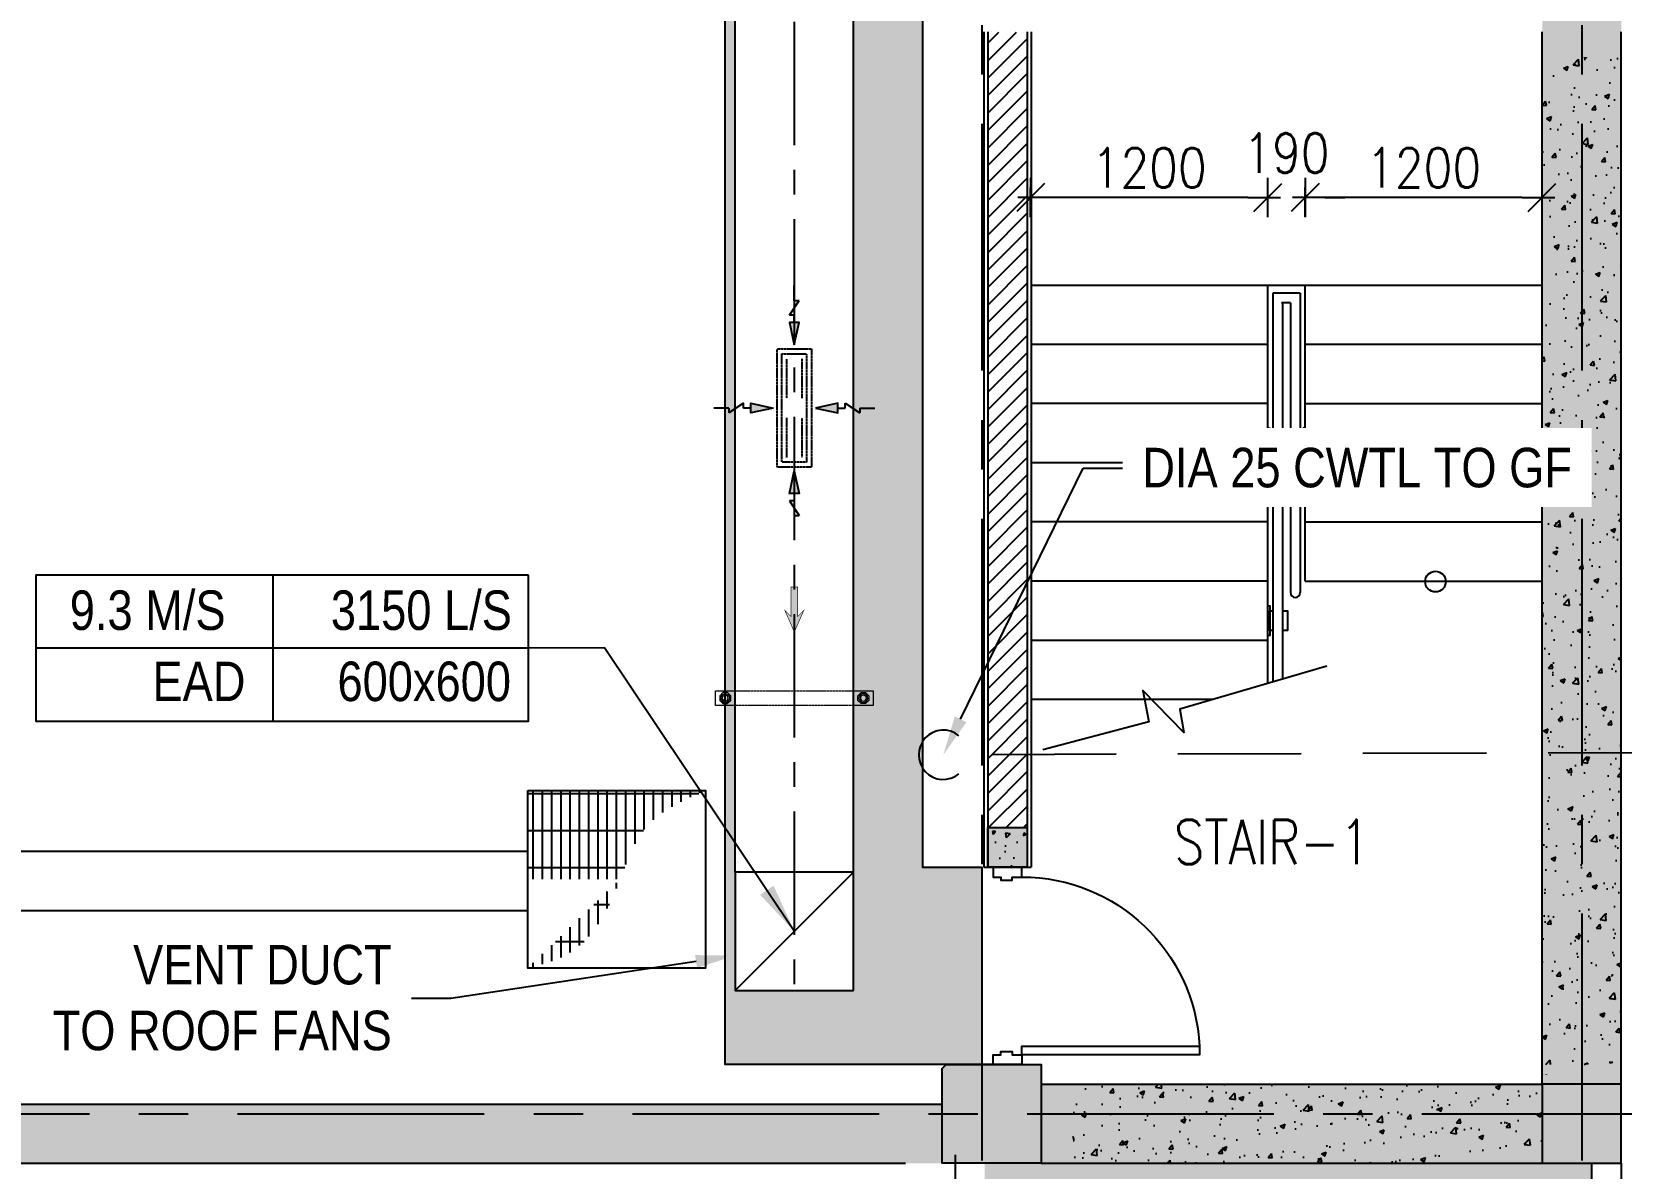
# Model space of a CAD drawing. Header units: metres. Extents: x 841183 to 1048542, y 259326 to 317714.
# Drawn here: x 882341 to 890395, y 289527 to 295283 of the extents above; entities that cross this region are included whole.
import ezdxf
from ezdxf import colors
from ezdxf.entities.mleader import LeaderData, LeaderLine
from ezdxf.math import Vec2, Vec3

# ---------------------------------------------------------------- set-up
doc = ezdxf.new("R2010")
doc.units = ezdxf.units.M
doc.set_wipeout_variables(frame=1)
doc.header["$PDMODE"] = 34
for name, pattern in [('CENTER', [2, 1.25, -0.25, 0.25, -0.25]), ('DASHED', [0.75, 0.5, -0.25]), ('DASHED2', [0.375, 0.25, -0.125]), ('HIDDEN', [0.375, 0.25, -0.125]), ('VILLA AXIS$0$CENTER', [2, 1.25, -0.25, 0.25, -0.25])]:
    doc.linetypes.add(name, pattern=pattern)
for name, color, linetype, lineweight in [('0_ARROW', 20, 'Continuous', 0), ('G-STIFFENER-PLAN', 252, 'Continuous', 0), ('HANGER', 252, 'Continuous', 0)]:
    doc.layers.add(name, color=color, linetype=linetype, lineweight=lineweight)
for name, color, linetype in [('0_EXTRACT AIR DUCT', 236, 'Continuous'), ('A-ARROW', 252, 'Continuous'), ('A-AXIS LINE', 253, 'Continuous'), ('A-ELEV BAL', 252, 'Continuous'), ('A-FIXTURES', 252, 'Continuous'), ('A-RAILING', 252, 'Continuous'), ('A-SECT-PATT', 9, 'Continuous'), ('A-STAIRS', 252, 'Continuous'), ('A-WALL-1', 252, 'Continuous'), ('A-WALL-2', 252, 'Continuous'), ('DOMESTIC WATER', 160, 'Continuous'), ('G-COL', 252, 'Continuous'), ('G-CUT-LINE', 252, 'Continuous'), ('G-RC-WALL', 252, 'Continuous'), ('INTEC -DOOR2', 252, 'Continuous'), ('INTEC -TEXT', 252, 'Continuous'), ('RETURN AIR DUCT', 160, 'HIDDEN'), ('S-FOUNDATION', 252, 'Continuous'), ('TIP - DOOR2', 252, 'Continuous')]:
    doc.layers.add(name, color=color, linetype=linetype)
for name, color, linetype, transparency in [('A-AXIS DIMENSION', 252, 'Continuous', 0.6), ('A-HATCH', 252, 'Continuous', 0.6), ('A-HATCH SOLID', 253, 'Continuous', 0.6), ('A-REFLECT DOWN', 252, 'Continuous', 0.6), ('CENTER LINE', 252, 'CENTER', 0.6), ('G-HATCH', 253, 'Continuous', 0.6), ('G-HATCH-COL-WALL', 253, 'Continuous', 0.6)]:
    doc.layers.add(name, color=color, linetype=linetype, transparency=transparency)
doc.layers.add('EAR', color=1, linetype='Continuous', true_color=0xff0000)
doc.layers.add('RAR', color=1, linetype='Continuous', true_color=0xff0000)
doc.styles.add('romans', font='romans.shx', dxfattribs={"width": 0.85})
doc.styles.get("Standard").update_dxf_attribs({"font": 'ARIALN.TTF'})
doc.dimstyles.new('DIM-100', dxfattribs={"dimtxt": 200, "dimasz": 100, "dimexe": 50, "dimexo": 75, "dimgap": 50, "dimtad": 1, "dimdec": 0, "dimrnd": 5, "dimzin": 9, "dimdsep": 46, "dimtxsty": 'romans', "dimblk1": 'D-oblique', "dimblk2": 'D-oblique', "dimsah": 1, "dimcen": 100, "dimdle": 100, "dimclrd": 256, "dimclre": 256, "dimclrt": 131, "dimadec": 0, "dimazin": 0, "dimtfac": 1, "dimtdec": 0, "dimtofl": 0, "dimtmove": 2, "dimatfit": 3, "dimldrblk": 'OBLIQUE', "dimfxl": 100, "dimfxlon": 1, "dimtfillclr": 256, "dimtolj": 1, "dimtzin": 0, "dimarcsym": 0})
doc.dimstyles.get("Standard").update_dxf_attribs({"dimtxt": 200, "dimasz": 150, "dimexe": 150, "dimexo": 150, "dimgap": 100, "dimtad": 0, "dimtih": 1, "dimtoh": 1, "dimdec": 0, "dimzin": 0, "dimdsep": 46, "dimtxsty": 'Standard', "dimcen": 0.09, "dimadec": 0, "dimazin": 0, "dimtfac": 1, "dimtdec": 0, "dimtofl": 0, "dimtmove": 0, "dimatfit": 3, "dimfxl": 1, "dimtolj": 1, "dimtzin": 0, "dimarcsym": 0})
pattern_1 = [(50, (17342.06, 65345.1), (251.041064, -21.963247), [26.25, -288.75]), (355, (17342.06, 65345.1), (-48.56297, 263.26725), [21, -231]), (100.451444, (17362.98, 65343.27), (202.478096, 241.304), [22.30907, -245.39974]), (46.1842, (17342.06, 65415.1), (373.53447, -57.93175), [39.375, -433.125]), (96.635635, (17373.2, 65410.27), (327.13168, 340.94151), [33.46362, -368.09982]), (351.184164, (17342.06, 65415.1), (327.13168, 340.94151), [31.5, -346.5]), (21, (17377.06, 65397.6), (208.91747, -140.91661), [26.25, -288.75]), (326, (17377.06, 65397.6), (85.160366, 253.802516), [21, -231]), (71.451445, (17394.47, 65385.86), (294.07783, 112.885903), [22.30907, -245.39974]), (37.5, (17342.06, 65345.1), (4.255949, 116.512849), [0, -228.2, 0, -234.5, 0, -231.875]), (7.5, (17342.06, 65345.1), (92.074338, 138.0441), [0, -133.7, 0, -222.95, 0, -88.375]), (327.5, (17264.01, 65345.1), (186.837853, -7.894205), [0, -87.5, 0, -273, 0, -362.25]), (317.5, (17229, 65345.1), (204.11516, 35.036744), [0, -113.75, 0, -181.3, 0, -257.25])]
pattern_2 = [(230, (1120737.62, 446933.4), (-182.18467, 15.939086), [19.05, -209.55]), (175, (1120737.62, 446933.4), (35.24342, -191.05685), [15.24, -167.64058]), (280.451445, (1120722.44, 446934.72), (-146.94125, -175.11775), [16.19001, -178.09024]), (226.1842, (1120737.62, 446882.6), (-271.07904, 42.04233), [28.575, -314.325]), (276.63556, (1120715.03, 446886.1), (-237.40413, -247.42612), [24.28502, -267.1356]), (171.18415, (1120737.62, 446882.6), (-237.40413, -247.42612), [22.85997, -251.45973]), (201, (1120712.22, 446895.3), (-151.61439, 102.2652), [19.05, -209.55]), (146, (1120712.22, 446895.3), (-61.80203, -184.18797), [15.24, -167.64]), (251.451445, (1120699.58, 446903.82), (-213.41642, -81.92277), [16.19001, -178.08994]), (217.5, (1120737.62, 446933.396), (-3.088603, -84.555039), [0, -165.608, 0, -170.18, 0, -168.275]), (187.5, (1120737.62, 446933.4), (-66.819663, -100.180575), [0, -97.028, 0, -161.798, 0, -64.135]), (147.5, (1120794.26, 446933.396), (-135.590595, 5.728744), [0, -63.5, 0, -198.12, 0, -262.89]), (137.5, (1120819.66, 446933.4), (-148.12918, -25.42649), [0, -82.55, 0, -131.572, 0, -186.69])]

# ---------------------------------------------------------------- blocks, each defined once
blk = doc.blocks.new('D-oblique')
for p, q in [((0, -1), (0, 1)), ((-1, 0), (0.647, 0)), ((-0.707, -0.707), (0.707, 0.707))]:
    blk.add_line(p, q)
blk = doc.blocks.new('*D206')
at = {"layer": 'A-AXIS DIMENSION', "lineweight": -2, "transparency": 16777216}
for p, q in [((888794.1, 294345.7), (888794.1, 294494.3)), ((889994.1, 294345.7), (889994.1, 294494.3)), ((889894.1, 294444.3), (888894.1, 294444.3))]:
    blk.add_line(p, q, dxfattribs=at)
at = {"layer": 'Defpoints', "color": 0, "transparency": 16777216}
for p in [(888794.1, 294444.3), (888794.1, 294000.7, -68.1), (889994.1, 294000.7, -68.1)]:
    blk.add_point(p, dxfattribs=at)
at = {"layer": 'A-AXIS DIMENSION', "lineweight": -2, "transparency": 16777216, "xscale": 100, "yscale": 100, "zscale": 100, "rotation": 180}
blk.add_blockref('D-oblique', (888794.1, 294444.3), dxfattribs=at)
at = {"layer": 'A-AXIS DIMENSION', "lineweight": -2, "transparency": 16777216, "xscale": 100, "yscale": 100, "zscale": 100}
blk.add_blockref('D-oblique', (889994.1, 294444.3), dxfattribs=at)
at = {"layer": 'A-AXIS DIMENSION', "transparency": 16777216, "insert": (889394.1, 294594.3), "char_height": 200, "attachment_point": 5, "style": 'romans'}
blk.add_mtext('\\A1;1200', dxfattribs=at)
blk = doc.blocks.new('_OBLIQUE')
at = {"color": 0, "linetype": 'ByBlock'}
blk.add_line((-0.5, -0.5), (0.5, 0.5), dxfattribs=at)
blk = doc.blocks.new('*D205')
at = {"layer": 'A-AXIS DIMENSION', "lineweight": -2, "transparency": 16777216}
for p, q in [((888604.1, 294345.7), (888604.1, 294494.3)), ((888794.1, 294345.7), (888794.1, 294494.3)), ((888504.1, 294444.3), (888404.1, 294444.3)), ((888894.1, 294444.3), (888994.1, 294444.3))]:
    blk.add_line(p, q, dxfattribs=at)
at = {"layer": 'Defpoints', "color": 0, "transparency": 16777216}
for p in [(888604.1, 294444.3), (888604.1, 294000.7, -68.1), (888794.1, 294000.7, -68.1)]:
    blk.add_point(p, dxfattribs=at)
at = {"layer": 'A-AXIS DIMENSION', "lineweight": -2, "transparency": 16777216, "xscale": 100, "yscale": 100, "zscale": 100}
blk.add_blockref('D-oblique', (888604.1, 294444.3), dxfattribs=at)
at = {"layer": 'A-AXIS DIMENSION', "lineweight": -2, "transparency": 16777216, "xscale": 100, "yscale": 100, "zscale": 100, "rotation": 180}
blk.add_blockref('D-oblique', (888794.1, 294444.3), dxfattribs=at)
at = {"layer": 'A-AXIS DIMENSION', "transparency": 16777216, "insert": (888699.1, 294669.3), "char_height": 200, "attachment_point": 5, "style": 'romans'}
blk.add_mtext('\\A1;190', dxfattribs=at)
blk = doc.blocks.new('*D293')
at = {"layer": 'A-AXIS DIMENSION', "lineweight": -2, "transparency": 16777216}
for p, q in [((887402.9, 294344.3), (887402.9, 294494.3)), ((888604.1, 294347.9), (888604.1, 294494.3)), ((888504.1, 294444.3), (887502.9, 294444.3))]:
    blk.add_line(p, q, dxfattribs=at)
at = {"layer": 'Defpoints', "color": 0, "transparency": 16777216}
for p in [(887402.9, 294444.3), (887402.9, 294000.7, 0), (888604.1, 293850.7, 143.8)]:
    blk.add_point(p, dxfattribs=at)
at = {"layer": 'A-AXIS DIMENSION', "lineweight": -2, "transparency": 16777216, "xscale": 100, "yscale": 100, "zscale": 100, "rotation": 180}
blk.add_blockref('D-oblique', (887402.9, 294444.3), dxfattribs=at)
at = {"layer": 'A-AXIS DIMENSION', "lineweight": -2, "transparency": 16777216, "xscale": 100, "yscale": 100, "zscale": 100}
blk.add_blockref('D-oblique', (888604.1, 294444.3), dxfattribs=at)
at = {"layer": 'A-AXIS DIMENSION', "transparency": 16777216, "insert": (888003.5, 294594.3), "char_height": 200, "attachment_point": 5, "style": 'romans'}
blk.add_mtext('\\A1;1200', dxfattribs=at)
blk = doc.blocks.new('door1')
at = {"layer": 'TIP - DOOR2'}
blk.add_lwpolyline([(50, 146), (93.1, 146), (93.1, 1046, -0.011257), (50, 1046)], format="xyb", close=True, dxfattribs=at)
for points in [[(0, 146), (0, 0), (50, 0), (50, 40), (66, 40), (66, 97), (50, 97), (50, 146)], [(1000, 146), (1000, 0), (950, 0), (950, 40), (934, 40), (934, 97), (950, 97), (950, 146)]]:
    blk.add_lwpolyline(points, close=True, dxfattribs=at)
blk.add_arc((48.1, 145.2), 901.9, 0.05056, 87.1367, dxfattribs=at)
blk = doc.blocks.new('*D384')
at = {"layer": 'A-AXIS DIMENSION', "lineweight": -2, "transparency": 16777216}
for p, q in [((890693.6, 295753.5), (890843.6, 295753.5)), ((890793.6, 295452.2), (890793.6, 295653.5)), ((890693.6, 295352.2), (890843.6, 295352.2))]:
    blk.add_line(p, q, dxfattribs=at)
at = {"layer": 'Defpoints', "color": 0, "transparency": 16777216}
for p in [(890395.4, 295753.5, 0), (890793.6, 295753.5), (888794.1, 295352.2, -68.1)]:
    blk.add_point(p, dxfattribs=at)
at = {"layer": 'A-AXIS DIMENSION', "lineweight": -2, "transparency": 16777216, "xscale": 100, "yscale": 100, "zscale": 100}
for p, rotation in [((890793.6, 295753.5), 90), ((890793.6, 295352.2), 270)]:
    blk.add_blockref('D-oblique', p, dxfattribs=dict(at, rotation=rotation))
at = {"layer": 'A-AXIS DIMENSION', "transparency": 16777216, "insert": (890604.1, 295552.8), "char_height": 200, "attachment_point": 5, "rotation": 90, "style": 'romans'}
blk.add_mtext('\\A1;400', dxfattribs=at)
blk = doc.blocks.new('*D385')
at = {"layer": 'A-AXIS DIMENSION', "lineweight": -2, "transparency": 16777216}
for p, q in [((890694, 289952.2), (890844, 289952.2)), ((890794, 289852.2), (890794, 289650.9)), ((890694, 289550.9), (890844, 289550.9))]:
    blk.add_line(p, q, dxfattribs=at)
at = {"layer": 'Defpoints', "color": 0, "transparency": 16777216}
for p in [(888794.5, 289952.2, -68.1), (890395.7, 289550.9, 0), (890794, 289550.9)]:
    blk.add_point(p, dxfattribs=at)
at = {"layer": 'A-AXIS DIMENSION', "lineweight": -2, "transparency": 16777216, "xscale": 100, "yscale": 100, "zscale": 100}
for p, rotation in [((890794, 289952.2), 90), ((890794, 289550.9), 270)]:
    blk.add_blockref('D-oblique', p, dxfattribs=dict(at, rotation=rotation))
at = {"layer": 'A-AXIS DIMENSION', "transparency": 16777216, "insert": (890610.1, 289751.6), "char_height": 200, "attachment_point": 5, "rotation": 90, "style": 'romans'}
blk.add_mtext('\\A1;400', dxfattribs=at)
blk = doc.blocks.new('*D194')
at = {"layer": 'A-AXIS DIMENSION', "lineweight": -2, "transparency": 16777216}
for p, q in [((890699.8, 295352.2), (890843.6, 295352.2)), ((890793.6, 295252.2), (890793.6, 294100.7)), ((890694, 294000.7), (890843.6, 294000.7))]:
    blk.add_line(p, q, dxfattribs=at)
at = {"layer": 'Defpoints', "color": 0, "transparency": 16777216}
for p in [(889995.4, 295352.2, -253.5), (889994.1, 294000.7, -68.1), (890793.6, 294000.7)]:
    blk.add_point(p, dxfattribs=at)
at = {"layer": 'A-AXIS DIMENSION', "lineweight": -2, "transparency": 16777216, "xscale": 100, "yscale": 100, "zscale": 100}
for p, rotation in [((890793.6, 295352.2), 90), ((890793.6, 294000.7), 270)]:
    blk.add_blockref('D-oblique', p, dxfattribs=dict(at, rotation=rotation))
at = {"layer": 'A-AXIS DIMENSION', "transparency": 16777216, "insert": (890643.6, 294676.4), "char_height": 200, "attachment_point": 5, "rotation": 90, "style": 'romans'}
blk.add_mtext('\\A1;1350', dxfattribs=at)
blk = doc.blocks.new('A$C10b3fa2f')
at = {"layer": 'A-REFLECT DOWN'}
h = blk.add_hatch(dxfattribs=at)
h.set_pattern_fill('AR-HBONE', color=256, scale=75, style=0)
h.set_pattern_definition([(45, (-872853.3, -501345.44), (0, 424.26407), [900, -300]), (135, (-872641.16, -501133.3), (3e-14, 424.26407), [900, -300])])
h.paths.add_polyline_path([(-40951.9, -7637.1), (-40445.1, -7637.1), (-40278.2, -7926.1), (-40445.1, -8215.1), (-40951.9, -8215.1), (-41118.8, -7926.1)])
edge = h.paths.add_edge_path()
edge.add_line((-40250.6, -6912.7), (-42275.6, -6912.7))
edge.add_line((-42275.6, -6912.7), (-42275.6, -105.8))
edge.add_line((-42275.6, -105.8), (-42275.6, 38.9))
edge.add_line((-42275.6, 38.9), (-43125, 38.9))
edge.add_line((-43125, 38.9), (-43125, -30517.1))
edge.add_line((-43125, -30517.1), (-43000, -30517.1))
edge.add_line((-43000, -30517.1), (-43000, -32386.1))
edge.add_line((-43000, -32386.1), (-6450, -32386.1))
edge.add_arc((-6450, -25886.1), 6500, 270, 360)
edge.add_line((50, -25886.1), (50, -22117.5))
edge.add_line((50, -22117.5), (-3025.4, -22117.5))
edge.add_line((-3025.4, -22117.5), (-3025.4, -31367.5))
edge.add_line((-3025.4, -31367.5), (-37875.6, -31367.3))
edge.add_line((-37875.6, -31367.3), (-37875.6, -22117.5))
edge.add_line((-37875.6, -22117.5), (-40250.6, -22117.5))
edge.add_line((-40250.6, -22117.5), (-40250.6, -6912.7))
at = {"layer": 'A-REFLECT DOWN', "color": 252, "elevation": 73.9}
for points in [[(200, -22130.8), (200, -25900.3, -0.414213), (-6450, -32550.3), (-43050, -32550.3)], [(50, -22130.8), (50, -25900.3, -0.414213), (-6450, -32400.3), (-43000, -32400.3)]]:
    blk.add_lwpolyline(points, format="xyb", dxfattribs=at)
blk = doc.blocks.new('A$Cae2dabce')
at = {"layer": 'RAR', "ltscale": 20}
h = blk.add_hatch(color=256, dxfattribs=at)
h.dxf.hatch_style = 1
h.paths.add_polyline_path([(96.8, 62.3), (62.3, 96.8), (0, 0)])
for p in [(88.8, 123.3), (159.1, 159.1)]:
    blk.add_line(p, (176.3, 141.9), dxfattribs=at)
for points in [[(159.1, 159.1), (212.1, 212.1)], [(0, 0), (96.8, 62.3), (62.3, 96.8), (0, 0)], [(79.5, 79.5), (106.1, 106.1)], [(106.1, 106.1), (88.8, 123.3)]]:
    blk.add_lwpolyline(points, dxfattribs=at)
blk = doc.blocks.new('EAR-1')
at = {"layer": 'EAR', "linetype": 'DASHED', "ltscale": 0.00025}
for points in [[(300, 87.5), (300, -87.5), (-300, -87.5), (-300, 87.5)], [(0, 62.5), (275, 62.5), (275, -62.5), (0, -62.5), (-275, -62.5), (-275, 62.5)]]:
    blk.add_lwpolyline(points, close=True, dxfattribs=at)
for points in [[(-250, 37.5), (-50, 37.5)], [(50, 37.5), (250, 37.5)], [(-50, -37.5), (-250, -37.5)], [(250, -37.5), (50, -37.5)]]:
    blk.add_lwpolyline(points, dxfattribs=at)
at = {"layer": 'EAR', "color": 2}
for p, rotation in [((0, 107.5), 44.99999999999214), ((-320, 0), 134.9999999999922)]:
    blk.add_blockref('A$Cae2dabce', p, dxfattribs=dict(at, rotation=rotation))
at = {"layer": 'EAR', "color": 2, "xscale": -1}
for p, rotation in [((320, 0), 225.0000000000078), ((0, -107.5), 135.0000000000079)]:
    blk.add_blockref('A$Cae2dabce', p, dxfattribs=dict(at, rotation=rotation))
blk = doc.blocks.new('0-ARROW-3')
at = {"layer": '0_ARROW', "true_color": 0xc8c8c8}
h = blk.add_hatch(dxfattribs=at)
h.set_pattern_fill('ANSI31', color=9)
h.set_pattern_definition([(45, (-4415, 43046), (-0.08838834765, 0.08838834765), [])])
h.paths.add_polyline_path([(-512, -108), (-711, -313), (0, 0), (-711, 313), (-512, 108), (-1490, 108), (-1490, -108)])
at = {"layer": '0_ARROW', "const_width": 20}
blk.add_lwpolyline([(-1490, -108), (-512, -108), (-711, -313), (0, 0), (-711, 313), (-512, 108), (-1490, 108)], close=True, dxfattribs=at)
blk = doc.blocks.new('*U79')
at = {"layer": 'HANGER', "ltscale": 20}
for points in [[(0, 75), (-200, 75), (-200, -75), (0, -75)], [(0, -15), (0, 15)], [(1200, -75), (1400, -75), (1400, 75), (1200, 75)], [(1200, -15), (1200, 15)]]:
    blk.add_lwpolyline(points, dxfattribs=at)
for points in [[(-77, 56), (-123, 56), (-156, 23), (-156, -23), (-123, -56), (-77, -56), (-44, -23), (-44, 23)], [(1277, 56), (1323, 56), (1356, 23), (1356, -23), (1323, -56), (1277, -56), (1244, -23), (1244, 23)]]:
    blk.add_lwpolyline(points, close=True, dxfattribs=at)
at = {"layer": 'HANGER', "linetype": 'HIDDEN', "ltscale": 0.0008}
for points in [[(1200, 75), (0, 75)], [(0, -75), (1200, -75)]]:
    blk.add_lwpolyline(points, dxfattribs=at)
at = {"layer": 'HANGER', "ltscale": 20}
for centre, radius in [((-100, 0), 45), ((-100, 0), 30), ((1300, 0), 45), ((1300, 0), 30)]:
    blk.add_circle(centre, radius, dxfattribs=at)
blk = doc.blocks.new('A$C5e30045e')
at = {"layer": 'A-HATCH'}
h = blk.add_hatch(dxfattribs=at)
h.set_pattern_fill('ANSI31', color=256, scale=500)
h.set_pattern_definition([(45, (781180.5, 277343.594), (-44.194174, 44.194174), [])])
h.paths.add_polyline_path([(887185.2, 291252.2), (887385.2, 291252.2), (887385.2, 295282.1), (887185.2, 295282.1)])
at = {"layer": 'A-HATCH SOLID'}
for points in [[(887385.2, 291252.2), (887385.2, 291052.2), (887185.2, 291052.2), (887185.2, 291252.2)], [(887385.2, 291252.2), (887385.2, 291052.2), (887185.2, 291052.2), (887185.2, 291252.2)], [(887385.2, 291252.2), (887385.2, 291052.2), (887185.2, 291052.2), (887185.2, 291252.2)], [(890395.4, 289552.6), (890395.4, 289952.6), (889995.4, 289952.6), (889995.4, 289552.6)]]:
    blk.add_hatch(color=256, dxfattribs=at).paths.add_polyline_path(points)
at = {"layer": 'A-REFLECT DOWN'}
h = blk.add_hatch(dxfattribs=at)
h.set_pattern_fill('ANSI33', color=256, scale=1000)
h.set_pattern_definition([(45, (-82657.94, 2849.75), (-176.776695, 176.776695), []), (45, (-82481.17, 2849.75), (-176.776695, 176.776695), [125, -62.5])])
edge = h.paths.add_edge_path()
edge.add_line((887268.9, 290052.2), (885855.3, 290052.2))
edge.add_line((885855.3, 290052.2), (885855.3, 297382.2))
edge.add_line((885855.3, 297382.2), (852769.8, 297382.2))
edge.add_line((852769.8, 297382.2), (852769.8, 308033.9))
edge.add_line((852769.8, 308033.9), (852369.8, 308033.9))
edge.add_line((852369.8, 308033.9), (852369.8, 309033.9))
edge.add_line((852369.8, 309033.9), (853769.8, 309033.9))
edge.add_line((853769.8, 309033.9), (853769.8, 298382.2))
edge.add_line((853769.8, 298382.2), (886855.3, 298382.2))
edge.add_line((886855.3, 298382.2), (886855.3, 291052.2))
edge.add_line((886855.3, 291052.2), (887155.3, 291052.2))
edge.add_line((887155.3, 291052.2), (887155.3, 290052.2))
at = {"layer": 'A-SECT-PATT'}
h = blk.add_hatch(dxfattribs=at)
h.set_pattern_fill('AR-CONC', color=256, scale=35, style=0)
h.set_pattern_definition(pattern_1)
h.paths.add_polyline_path([(886955.3, 289852.2), (879469.3, 289852.2), (879469.3, 289552.2), (886955.3, 289552.2)])
h.paths.add_polyline_path([(866559.9, 289852.2), (859859.9, 289852.2), (859859.9, 289552.2), (866559.9, 289552.2)])
h.paths.add_polyline_path([(859359.9, 289852.2), (852619.8, 289852.2), (852619.8, 289552.2), (859359.9, 289552.2)])
h.paths.add_polyline_path([(852319.8, 294877.3), (852019.8, 294877.3), (852019.8, 290152.2), (852319.8, 290152.2)])
h.paths.add_polyline_path([(852319.8, 298282.2), (852019.8, 298282.2), (852019.8, 296662.1), (852319.8, 296662.1)])
h.paths.add_polyline_path([(852319.8, 296662.1), (852019.8, 296662.1), (852019.8, 295477.3), (852319.8, 295477.3)])
h.paths.add_polyline_path([(878769.3, 289552.2), (878769.3, 289852.2), (874271.5, 289852.2), (874271.5, 289552.2)])
h.paths.add_polyline_path([(872375.3, 289852.2), (872375.3, 289552.2), (871675.3, 289552.2), (871675.3, 289852.2), (867059.9, 289852.2), (867059.9, 289552.2), (874243.9, 289552.2), (874243.9, 289852.2)])
h = blk.add_hatch(dxfattribs=at)
h.set_pattern_fill('AR-CONC', color=256, scale=35, style=0)
h.set_pattern_definition([(50, (17492.07, 65345.1), (251.041064, -21.963247), [26.25, -288.75]), (355, (17492.07, 65345.1), (-48.56297, 263.26725), [21, -231]), (100.451444, (17513, 65343.27), (202.478096, 241.304), [22.30907, -245.39974]), (46.1842, (17492.07, 65415.1), (373.53447, -57.93175), [39.375, -433.125]), (96.635635, (17523.2, 65410.27), (327.13168, 340.94151), [33.46362, -368.09982]), (351.184164, (17492.07, 65415.1), (327.13168, 340.94151), [31.5, -346.5]), (21, (17527.07, 65397.6), (208.91747, -140.91661), [26.25, -288.75]), (326, (17527.07, 65397.6), (85.160366, 253.802516), [21, -231]), (71.451445, (17544.48, 65385.86), (294.07783, 112.885903), [22.30907, -245.39974]), (37.5, (17492.07, 65345.1), (4.255949, 116.512849), [0, -228.2, 0, -234.5, 0, -231.875]), (7.5, (17492.07, 65345.1), (92.074338, 138.0441), [0, -133.7, 0, -222.95, 0, -88.375]), (327.5, (17414.02, 65345.1), (186.837853, -7.894205), [0, -87.5, 0, -273, 0, -362.25]), (317.5, (17379.02, 65345.1), (204.11516, 35.036744), [0, -113.75, 0, -181.3, 0, -257.25])])
h.paths.add_polyline_path([(890395.4, 295152.6), (889995.4, 295152.6), (889995.4, 290053), (890395.4, 290053)])
h = blk.add_hatch(dxfattribs=at)
h.set_pattern_fill('AR-CONC', color=256, angle=180, style=0)
h.set_pattern_definition(pattern_2)
h.paths.add_polyline_path([(887385.2, 291252.2), (887385.2, 291052.2), (887185.2, 291052.2), (887185.2, 291252.2)])
h = blk.add_hatch(dxfattribs=at)
h.set_pattern_fill('AR-CONC', color=256, angle=180, style=0)
h.set_pattern_definition(pattern_2)
h.paths.add_polyline_path([(887385.2, 291252.2), (887385.2, 291052.2), (887185.2, 291052.2), (887185.2, 291252.2)])
h = blk.add_hatch(dxfattribs=at)
h.set_pattern_fill('AR-CONC', color=256, angle=180, style=0)
h.set_pattern_definition(pattern_2)
h.paths.add_polyline_path([(887385.2, 291252.2), (887385.2, 291052.2), (887185.2, 291052.2), (887185.2, 291252.2)])
h = blk.add_hatch(dxfattribs=at)
h.set_pattern_fill('AR-CONC', color=256, scale=35, style=0)
h.set_pattern_definition(pattern_1)
h.paths.add_polyline_path([(889995.4, 289952.2), (887618.9, 289952.2), (887618.9, 289552.2), (889845.3, 289552.2), (889995.4, 289552.6)])
at = {"layer": 'G-HATCH'}
h = blk.add_hatch(dxfattribs=at)
h.set_pattern_fill('GRATE', color=256, scale=1500, angle=450, style=0)
h.set_pattern_definition([(90, (765116.947, 276800.42), (46.875, 3e-15), []), (360, (765116.95, 276800.42), (2e-14, -187.5), [])])
edge = h.paths.add_edge_path()
edge.add_line((884854.6, 290990.4), (885322.4, 290990.4))
edge.add_spline(control_points=[(884854.6, 290540.4), (884928.8, 290559.9), (885136.8, 290614.4), (885312, 290920), (885416.3, 291289.5), (885641.1, 291389.8), (885754.6, 291440.4)], knot_values=[0, 0, 0, 0, 223.969555, 627.899454, 974.120704, 1327.102569, 1327.102569, 1327.102569, 1327.102569], degree=3, periodic=0)
edge.add_line((885754.6, 291440.4), (884854.6, 291440.4))
edge.add_line((884854.6, 291440.4), (884854.6, 290990.4))
at = {"layer": 'G-HATCH-COL-WALL'}
h = blk.add_hatch(color=256, dxfattribs=at)
h.dxf.hatch_style = 1
h.paths.add_polyline_path([(886955.3, 289852.2), (879469.3, 289852.2), (879469.3, 289552.2), (886955.3, 289552.2)])
h.paths.add_polyline_path([(866559.9, 289852.2), (859859.9, 289852.2), (859859.9, 289552.2), (866559.9, 289552.2)])
h.paths.add_polyline_path([(859359.9, 289852.2), (852619.8, 289852.2), (852619.8, 289552.2), (859359.9, 289552.2)])
h.paths.add_polyline_path([(852319.8, 294877.3), (852019.8, 294877.3), (852019.8, 290152.2), (852319.8, 290152.2)])
h.paths.add_polyline_path([(852319.8, 298282.2), (852019.8, 298282.2), (852019.8, 296662.1), (852319.8, 296662.1)])
h.paths.add_polyline_path([(852319.8, 296662.1), (852019.8, 296662.1), (852019.8, 295477.3), (852319.8, 295477.3)])
h.paths.add_polyline_path([(878769.3, 289552.2), (878769.3, 289852.2), (874271.5, 289852.2), (874271.5, 289552.2)])
h.paths.add_polyline_path([(872375.3, 289852.2), (872375.3, 289552.2), (871675.3, 289552.2), (871675.3, 289852.2), (867059.9, 289852.2), (867059.9, 289552.2), (874271.5, 289552.2), (874271.5, 289852.2)])
h = blk.add_hatch(color=256, dxfattribs=at)
h.dxf.hatch_style = 1
h.paths.add_polyline_path([(890395.4, 295252.6), (890395.4, 295752.6), (889995.4, 295752.6), (889995.4, 295252.6)])
h = blk.add_hatch(color=256, dxfattribs=at)
h.dxf.hatch_style = 1
h.paths.add_polyline_path([(890395.4, 295252.2), (890395.4, 295752.2), (889995.4, 295752.2), (889995.4, 295252.2)])
h = blk.add_hatch(color=256, dxfattribs=at)
h.dxf.hatch_style = 1
h.paths.add_polyline_path([(890395.4, 295282.2), (889995.4, 295282.2), (889995.4, 289953), (890395.4, 289953)])
h = blk.add_hatch(color=256, dxfattribs=at)
h.dxf.hatch_style = 1
h.paths.add_polyline_path([(887455.3, 289552.2), (886955.3, 289552.2), (886955.3, 290032.2), (886975.3, 290052.2), (887455.3, 290052.2)])
h = blk.add_hatch(color=256, dxfattribs=at)
h.dxf.hatch_style = 1
h.paths.add_polyline_path([(889995.4, 289952.2), (887455.3, 289952.2), (887455.3, 289552.2), (889845.3, 289552.2), (889995.4, 289552.6)])
h = blk.add_hatch(color=256, dxfattribs=at)
h.dxf.hatch_style = 1
h.paths.add_polyline_path([(889995.4, 289552.6), (890395.4, 289552.6), (890395.4, 289952.6), (889995.4, 289952.6)])
h = blk.add_hatch(color=256, dxfattribs=at)
h.dxf.hatch_style = 1
h.paths.add_polyline_path([(889995.4, 289552.2), (890395.4, 289552.2), (890395.4, 289952.2), (889995.4, 289952.2)])
at = {"layer": 'A-ARROW'}
blk.add_circle((889454.1, 292498.6, 114), 52.2, dxfattribs=at)
at = {"layer": 'A-AXIS LINE', "linetype": 'VILLA AXIS$0$CENTER', "ltscale": 1000, "extrusion": (1, 0, 0)}
for points, elevation in [([(316817, -71.5), (289502.1, -90.6)], 887155.3), ([(316817, -50.7), (276508.6, -96.2)], 890195.4)]:
    blk.add_lwpolyline(points, dxfattribs=dict(at, elevation=elevation))
at = {"layer": 'A-AXIS LINE', "linetype": 'VILLA AXIS$0$CENTER', "ltscale": 1000, "extrusion": (0, 1, 0), "elevation": 289802.2}
blk.add_lwpolyline([(-851384.5, -206.9), (-900813.9, -97.9)], dxfattribs=at)
at = {"layer": 'A-AXIS LINE', "linetype": 'VILLA AXIS$0$CENTER', "ltscale": 1000, "elevation": -97.9}
blk.add_lwpolyline([(887019.9, 289595.4), (887019.9, 276508.6)], dxfattribs=at)
at = {"layer": 'A-ELEV BAL', "elevation": -97.9}
blk.add_lwpolyline([(887268.9, 290052.2), (885855.3, 290052.2), (885855.3, 297382.2), (852769.8, 297382.2), (852769.8, 308033.9), (852369.8, 308033.9), (852369.8, 309033.9), (853769.8, 309033.9), (853769.8, 298382.2), (886855.3, 298382.2), (886855.3, 291052.2), (887155.3, 291052.2), (887155.3, 290052.2)], dxfattribs=at)
at = {"layer": 'A-FIXTURES', "elevation": -97.9, "flags": 128}
for points in [[(887165.1, 295282.5), (887165.2, 291052.2)], [(887405.1, 295282.6), (887405.2, 291052.2)]]:
    blk.add_lwpolyline(points, dxfattribs=at)
at = {"layer": 'A-FIXTURES', "elevation": 182}
for points in [[(887165.2, 291052.2), (887405.2, 291052.2)], [(889995.4, 290003), (889995.4, 290002.6)]]:
    blk.add_lwpolyline(points, dxfattribs=at)
at = {"layer": 'A-RAILING'}
for p, q in [((888629.9, 293958.7, 114), (888629.9, 293095.6, 114)), ((888674.1, 293958.7, 114), (888629.9, 293958.7, 114)), ((888768.3, 293958.7, 114), (888674.1, 293958.7, 114)), ((888720, 293910.4, 114), (888674.1, 293910.4, 114)), ((888674.1, 293910.4, 114), (888678.2, 293910.4, 114)), ((888678.2, 293910.4, 114), (888678.2, 293109.7, 114)), ((888720, 293910.4, 114), (888720, 292442.6, 114)), ((888768.3, 293958.7, 114), (888768.3, 292442.6, 114)), ((888629.9, 293095.6, 114), (888629.9, 291989.6, 114)), ((888678.2, 293109.7, 114), (888678.2, 292003.7, 114))]:
    blk.add_line(p, q, dxfattribs=at)
at = {"layer": 'A-RAILING', "elevation": 114}
for points in [[(888604.1, 293125.7), (888604.1, 293275.7), (888614.1, 293275.7), (888614.1, 293125.7)], [(888794.1, 293125.7), (888794.1, 293275.7), (888784.1, 293275.7), (888784.1, 293125.7)], [(888604.1, 292225.7), (888604.1, 292375.7), (888614.1, 292375.7), (888614.1, 292225.7)]]:
    blk.add_lwpolyline(points, close=True, dxfattribs=at)
for points in [[(888629.9, 293150.7), (888614.1, 293150.7), (888614.1, 293250.7), (888629.9, 293250.7)], [(888678.2, 293250.7), (888704.1, 293250.7), (888704.1, 293150.7), (888678.2, 293150.7)], [(888720, 293250.7), (888694.1, 293250.7), (888694.1, 293150.7), (888720, 293150.7)], [(888768.3, 293150.7), (888784.1, 293150.7), (888784.1, 293250.7), (888768.3, 293250.7)], [(888629.9, 292250.7), (888614.1, 292250.7), (888614.1, 292350.7), (888629.9, 292350.7)], [(888678.2, 292350.7), (888704.1, 292350.7), (888704.1, 292250.7), (888678.2, 292250.7)]]:
    blk.add_lwpolyline(points, dxfattribs=at)
at = {"layer": 'A-RAILING'}
blk.add_arc((888744.1, 292442.6, 114), 24.1, 180, 0, dxfattribs=at)
at = {"layer": 'A-STAIRS'}
for p, q in [((887402.9, 294000.7, 114), (888604.1, 294000.7, 114)), ((888604.1, 294000.7, 114), (888854.1, 294000.7, 114)), ((888794.1, 292500.7, 114), (888794.1, 294000.7, 114)), ((888794.1, 294000.7, 114), (889994.1, 294000.7, 114)), ((887402.9, 293700.7, 114), (888604.1, 293700.7, 114)), ((888794.1, 293700.7, 114), (889994.1, 293700.7, 114)), ((888604.1, 293400.7, 114), (887402.9, 293400.7, 114)), ((888794.1, 293400.7, 114), (889994.1, 293400.7, 114)), ((888604.1, 293100.7, 114), (887402.9, 293100.7, 114)), ((888794.1, 293100.7, 114), (889994.1, 293100.7, 114)), ((888604.1, 292800.7, 114), (887402.9, 292800.7, 114)), ((888794.1, 292800.7, 114), (889994.1, 292800.7, 114)), ((888604.1, 292500.7, 114), (887402.9, 292500.7, 114)), ((888794.1, 292500.7, 114), (889994.1, 292500.7, 114)), ((888604.1, 292200.7, 114), (887402.9, 292200.7, 114)), ((888324.2, 291900.7, 114), (887402.9, 291900.7, 114))]:
    blk.add_line(p, q, dxfattribs=at)
at = {"layer": 'A-STAIRS', "elevation": 114}
for points in [[(888604.1, 293040.4), (888604.1, 294000.7)], [(888604.1, 291982.1), (888604.1, 293049.6)]]:
    blk.add_lwpolyline(points, dxfattribs=at)
at = {"layer": 'A-WALL-1', "elevation": -97.9}
for points in [[(887385.2, 291252.2), (887385.2, 291052.2), (887185.2, 291052.2), (887185.2, 291252.2)], [(890395.4, 289553), (890395.4, 289953), (889995.4, 289953), (889995.4, 289553)], [(890395.4, 289552.6), (890395.4, 289952.6), (889995.4, 289952.6), (889995.4, 289552.6)]]:
    blk.add_lwpolyline(points, close=True, dxfattribs=at)
at = {"layer": 'A-WALL-2'}
blk.add_line((890015.4, 290003, -29.9), (890015.4, 290002.6, -29.9), dxfattribs=at)
at = {"layer": 'A-WALL-2', "elevation": -97.9, "flags": 128}
for points in [[(887185.3, 295282.6), (887185.3, 291052.2)], [(887385.1, 295282.6), (887385.2, 291052.2)]]:
    blk.add_lwpolyline(points, dxfattribs=at)
at = {"layer": 'G-COL'}
for points, elevation in [([(887455.3, 289552.2), (886955.3, 289552.2), (886955.3, 290032.2), (886975.3, 290052.2), (887455.3, 290052.2)], -29.9), ([(889995.4, 289552.6), (890395.4, 289552.6), (890395.4, 289952.6), (889995.4, 289952.6)], -97.9), ([(889995.4, 289552.2), (890395.4, 289552.2), (890395.4, 289952.2), (889995.4, 289952.2)], -97.9)]:
    blk.add_lwpolyline(points, close=True, dxfattribs=dict(at, elevation=elevation))
at = {"layer": 'G-CUT-LINE', "elevation": 114}
blk.add_lwpolyline([(888904.1, 292069.4), (888159.1, 291852.6), (888179.2, 291734.8), (887970.5, 291947.6), (888002.4, 291787.9), (887464.1, 291646.9)], dxfattribs=at)
at = {"layer": 'G-RC-WALL'}
for p, q in [((889995.4, 289952.2, -97.9), (889995.4, 295282.6, -71.5)), ((890395.4, 289952.2, -97.9), (890395.4, 295282.6, -71.5)), ((887455.3, 289952.2, -29.9), (889995.4, 289952.2, -97.9)), ((879469.3, 289852.2, -111.8), (886955.3, 289852.2, -98.2)), ((859859.9, 289552.2, -116.6), (886768.9, 289552.2, -97.9)), ((887455.3, 289552.2, -29.9), (889995.4, 289552.2, -97.9))]:
    blk.add_line(p, q, dxfattribs=at)
at = {"layer": 'G-STIFFENER-PLAN', "elevation": -97.9}
blk.add_lwpolyline([(887385.2, 291252.2), (887385.2, 291052.2), (887185.2, 291052.2), (887185.2, 291252.2)], close=True, dxfattribs=at)
at = {"layer": 'S-FOUNDATION', "elevation": -61.4}
blk.add_lwpolyline([(884854.6, 291440.4), (885754.6, 291440.4), (885754.6, 290540.4), (884854.6, 290540.4)], close=True, dxfattribs=at)
for points in [[(884854.6, 291132.2), (853809, 291132.2)], [(853809, 290832.2), (884854.6, 290832.2)]]:
    blk.add_lwpolyline(points, dxfattribs=at)
at = {"layer": 'INTEC -DOOR2', "xscale": -1, "rotation": 270}
blk.add_blockref('door1', (887212.2, 290052.2, -97.9), dxfattribs=at)
at = {"layer": 'INTEC -TEXT', "style": 'romans', "width": 0.8}
blk.add_text('STAIR-1', height=225, dxfattribs=at).set_placement((888128.2, 291067.6, -97.9))
at = {"layer": 'A-AXIS DIMENSION'}
for base, p1, p2, angle, picture, middle in [((890793.6, 295753.5, -29.9), (888794.1, 295352.2, -97.9), (890395.4, 295753.5, -29.9), 90, '*D384', (890604.1, 295552.8, -29.9)), ((890794, 289550.9, -29.9), (888794.5, 289952.2, -97.9), (890395.7, 289550.9, -29.9), 270, '*D385', (890610.1, 289751.6, -29.9))]:
    dim = blk.add_linear_dim(base=base, p1=p1, p2=p2, angle=angle, dimstyle='DIM-100', override={"dimclrt": 256}, dxfattribs=at)
    dim.commit()
    dim.dimension.update_dxf_attribs({"geometry": picture, "text_midpoint": middle, "dimtype": 160})
for base, p1, p2, angle, picture, middle in [((890793.5561, 294000.6749, 182.0044), (889995.3505, 295352.1937, -71.473), (889994.144, 294000.6749, 113.951), 90, '*D194', (890643.5561, 294676.4343, 182.0044)), ((888604.1, 294444.3, 182), (888794.1, 294000.7, 114), (888604.1, 294000.7, 114), 180, '*D205', (888699.1, 294669.3, 182)), ((887402.9, 294444.3, 182), (888604.1, 293850.7, 325.8), (887402.9, 294000.7, 182), 180, '*D293', (888003.5, 294594.3, 182)), ((888794.1, 294444.3, 182), (889994.1, 294000.7, 114), (888794.1, 294000.7, 114), 180, '*D206', (889394.1, 294594.3, 182))]:
    dim = blk.add_linear_dim(base=base, p1=p1, p2=p2, angle=angle, dimstyle='DIM-100', override={"dimclrt": 256}, dxfattribs=at)
    dim.commit()
    dim.dimension.update_dxf_attribs({"geometry": picture, "text_midpoint": middle})
blk = doc.blocks.new('*U277')
at = {"color": 255}
blk.add_wipeout([(-1346.2, 1803.3), (-3843.2, 1803.3), (-3843.2, 1064.5), (-1346.2, 1064.5)], dxfattribs=at)
blk.add_lwpolyline([(-1346.2, 1803.3), (-3843.2, 1803.3), (-3843.2, 1064.5), (-1346.2, 1064.5)], close=True)
for points in [[(-2643.2, 1803.3), (-2643.2, 1064.5)], [(-1346.2, 1433.9), (-3843.2, 1433.9)]]:
    blk.add_lwpolyline(points)
at = {"layer": 'RETURN AIR DUCT'}
for tag, p in [('M/S', (-3176.3, 1526.3)), ('L/S', (-1785, 1526.3)), ('RAD', (-3252.3, 1165.8)), ('SIZE', (-1943.9, 1165.8))]:
    blk.add_attdef(tag, p, '', height=200, dxfattribs=at)
blk.add_leader([(0, 0), (-962.7, 1435.5), (-1346.2, 1433.9)], dimstyle='Standard', override={"dimasz": 250, "dimgap": 100, "dimtad": 0})

msp = doc.modelspace()

# ---------------------------------------------------------------- block references
at = {"color": 2}
msp.add_blockref('A$C5e30045e', (0, 0), dxfattribs=at)

# ---------------------------------------------------------------- next in the draw order: wipeouts: each hides what was drawn before it
at = {"color": 255}
msp.add_wipeout([(885905.3, 290427.2), (886505.3, 290427.2), (886505.3, 298078.5), (886430.3, 298578.5), (886430.3, 299332.6), (886424.3, 299410.2), (886317.5, 299649), (886207.5, 299748.8), (885992.9, 299828.7), (885930.3, 299828.7), (868726.1, 299832.6), (868726.1, 299382.6), (885932.3, 299382.6), (885953.8, 299377.5), (885966.3, 299368.6), (885976.7, 299352.9), (885980.3, 299334.6), (885980.3, 298578.5), (885905.3, 298078.5)], dxfattribs=at)

# ---------------------------------------------------------------- next in the draw order: block references
at = {"color": 2}
msp.add_blockref('A$C10b3fa2f', (890195.4, 311683.9, -56.5), dxfattribs=at)

# ---------------------------------------------------------------- next in the draw order: linework, layer by layer
at = {"layer": '0_EXTRACT AIR DUCT', "ltscale": 100}
for points in [[(885905.3, 291027.2), (885905.3, 298078.5)], [(886505.3, 291027.2), (886505.3, 298078.5)], [(885905.3, 290427.5), (886505.3, 291027.2)]]:
    msp.add_lwpolyline(points, dxfattribs=at)
msp.add_lwpolyline([(886505.3, 290427.2), (886505.3, 291027.2), (885905.3, 291027.2), (885905.3, 290427.2)], close=True, dxfattribs=at)
at = {"layer": 'CENTER LINE', "ltscale": 500}
msp.add_lwpolyline([(886205.3, 299333.6), (886205.3, 290427.2)], dxfattribs=at)
at = {"layer": 'DOMESTIC WATER', "linetype": 'DASHED2', "ltscale": 2500, "elevation": 159.5}
msp.add_lwpolyline([(895350.4, 277969.5), (895350.4, 279181.7), (896274.8, 280192), (896274.4, 291647.2), (886960.4, 291621.1)], dxfattribs=at)
at = {"layer": 'DOMESTIC WATER', "ltscale": 20}
msp.add_arc((886960.4, 291621.3, -110.5), 125, 50.63882, 309.36118, dxfattribs=at)

# ---------------------------------------------------------------- next in the draw order: block references
at = {"layer": 'EAR', "color": 2, "rotation": 270}
msp.add_blockref('EAR-1', (886205.3, 293377.7), dxfattribs=at)

# ---------------------------------------------------------------- next in the draw order: block references
ref = msp.add_blockref('*U277', (886205.3, 290727.4))
ref.add_attrib('L/S', '3150 L/S', (883856.9, 292253.7), dxfattribs={"layer": '0_EXTRACT AIR DUCT', "height": 200})
ref.add_attrib('M/S', '9.3 M/S', (882533.8, 292253.7), dxfattribs={"layer": '0_EXTRACT AIR DUCT', "height": 200})
ref.add_attrib('SIZE', '600x600', (883890.5, 291893.2), dxfattribs={"layer": '0_EXTRACT AIR DUCT', "height": 200})
ref.add_attrib('RAD', 'EAD', (882953, 291893.2), dxfattribs={"layer": '0_EXTRACT AIR DUCT', "height": 200})

# ---------------------------------------------------------------- next in the draw order: leaders
ml = msp.add_multileader_mtext('Standard')
ml.set_content('DIA 25 CWTL TO GF', color=256)
ml.set_leader_properties()
ml.build(insert=Vec2(0, 0))
ml.multileader.update_dxf_attribs({"text_left_attachment_type": 2, "text_right_attachment_type": 2, "dogleg_length": 200, "arrow_head_size": 200})
ctx = ml.context
ctx.base_point, ctx.char_height, ctx.arrow_head_size, ctx.landing_gap_size, ctx.plane_origin = Vec3(887868.9, 293072.6, 114), 200, 200, 100, Vec3(891417.2, 293368.4, 114)
ctx.left_attachment, ctx.right_attachment = 2, 2
notes = []
notes.append((ctx, [(1, (1, 1, 0), (887668.9, 293072.6, 114), (1, 0), 200, [(0, [(886960.4, 291621.1, 114)], 0, [])])]))
ctx.mtext.insert, ctx.mtext.flow_direction = Vec3(887968.9, 293176.1, 114), 5
ctx.mtext.has_bg_fill, ctx.mtext.bg_color, ctx.mtext.bg_scale_factor, ctx.mtext.bg_transparency, ctx.mtext.use_window_bg_color = 1, -1027028792, 1.5, 0, 1
for ctx, leaders in notes:
    for number, flags, end, landing, length, lines in leaders:
        leader = LeaderData()
        leader.index, (leader.has_last_leader_line, leader.has_dogleg_vector, leader.attachment_direction) = number, flags
        leader.last_leader_point, leader.dogleg_vector, leader.dogleg_length = Vec3(end), Vec3(landing), length
        for number, points, colour, breaks in lines:
            line = LeaderLine()
            line.index, line.vertices, line.color, line.breaks = number, Vec3.list(points), colors.encode_raw_color(colour), breaks
            leader.lines.append(line)
        ctx.leaders.append(leader)

# ---------------------------------------------------------------- next in the draw order: block references
at = {"layer": '0_ARROW', "xscale": 0.1524, "yscale": 0.1524, "zscale": 0.1524, "rotation": 270}
msp.add_blockref('0-ARROW-3', (886205.3, 292243.6, 114), dxfattribs=at)
at = {"layer": 'HANGER', "xscale": -0.5, "yscale": 0.5, "zscale": 0.5}
msp.add_blockref('*U79', (886505.3, 291908.3), dxfattribs=at)

# ---------------------------------------------------------------- next in the draw order: leaders
ml = msp.add_multileader_mtext('Standard')
ml.set_content('VENT DUCT \\PTO ROOF FANS', color=256)
ml.set_leader_properties()
ml.build(insert=Vec2(0, 0))
ml.multileader.update_dxf_attribs({"text_left_attachment_type": 2, "text_right_attachment_type": 2, "dogleg_length": 200, "arrow_head_size": 200})
ctx = ml.context
ctx.base_point, ctx.char_height, ctx.arrow_head_size, ctx.landing_gap_size, ctx.plane_origin = Vec3(882364.3, 290386.4), 200, 200, 100, Vec3(885912.7, 290682.2)
ctx.left_attachment, ctx.right_attachment, ctx.text_align_type = 2, 2, 2
notes = []
notes.append((ctx, [(0, (1, 1, 0), (884465.3, 290386.4), (-1, 0), 200, [(0, [(885905.3, 290604)], 0, [])])]))
ctx.mtext.insert, ctx.mtext.alignment, ctx.mtext.flow_direction = Vec3(884165.3, 290658.3), 3, 5
ctx.mtext.has_bg_fill, ctx.mtext.bg_color, ctx.mtext.bg_scale_factor, ctx.mtext.bg_transparency, ctx.mtext.use_window_bg_color = 1, -1027028792, 1.5, 0, 1
for ctx, leaders in notes:
    for number, flags, end, landing, length, lines in leaders:
        leader = LeaderData()
        leader.index, (leader.has_last_leader_line, leader.has_dogleg_vector, leader.attachment_direction) = number, flags
        leader.last_leader_point, leader.dogleg_vector, leader.dogleg_length = Vec3(end), Vec3(landing), length
        for number, points, colour, breaks in lines:
            line = LeaderLine()
            line.index, line.vertices, line.color, line.breaks = number, Vec3.list(points), colors.encode_raw_color(colour), breaks
            leader.lines.append(line)
        ctx.leaders.append(leader)

doc.saveas('drawing.dxf')
